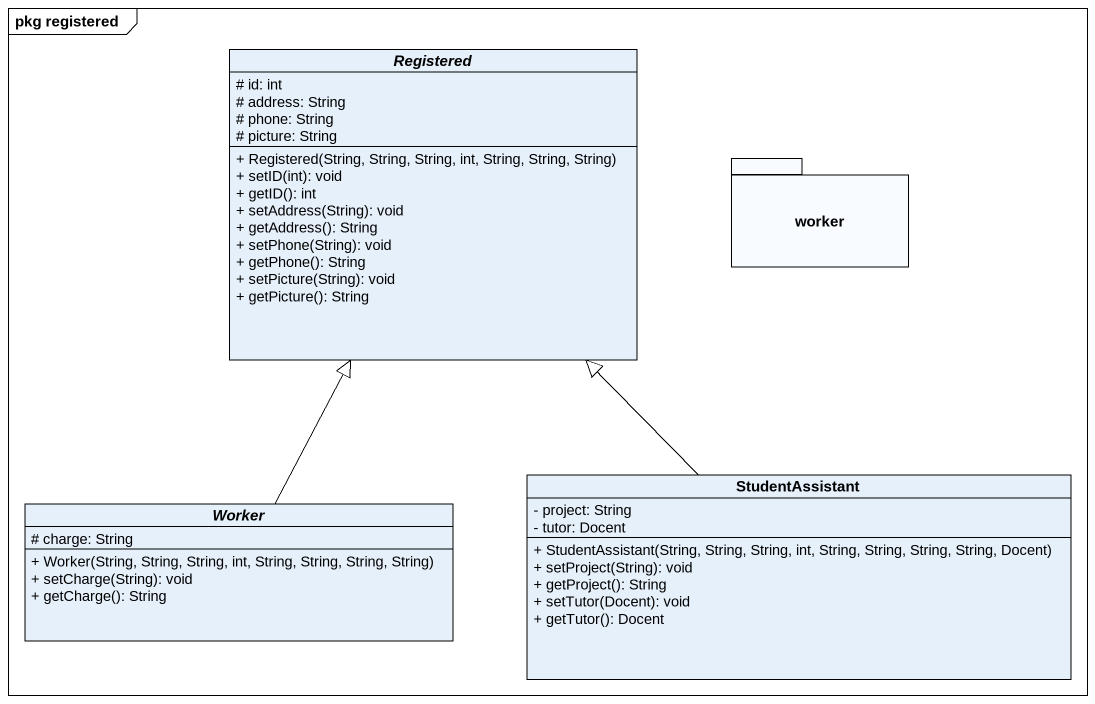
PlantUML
@startuml
mainframe pkg registered
hide circle
hide empty members
skinparam classAttributeIconSize 0
abstract class Registered {
  # id: int
  # address: String
  # phone: String
  # picture: String
  + Registered(String, String, String, int, String, String, String)
  + setID(int): void
  + getID(): int
  + setAddress(String): void
  + getAddress(): String
  + setPhone(String): void
  + getPhone(): String
  + setPicture(String): void
  + getPicture(): String
}
package worker {
}
class StudentAssistant {
  - project: String
  - tutor: Docent
  + StudentAssistant(String, String, String, int, String, String, String, String, Docent)
  + setProject(String): void
  + getProject(): String
  + setTutor(Docent): void
  + getTutor(): Docent
}
abstract class Worker {
  # charge: String
  + Worker(String, String, String, int, String, String, String, String)
  + setCharge(String): void
  + getCharge(): String
}
StudentAssistant -up-|> Registered
Worker -up-|> Registered
@enduml
